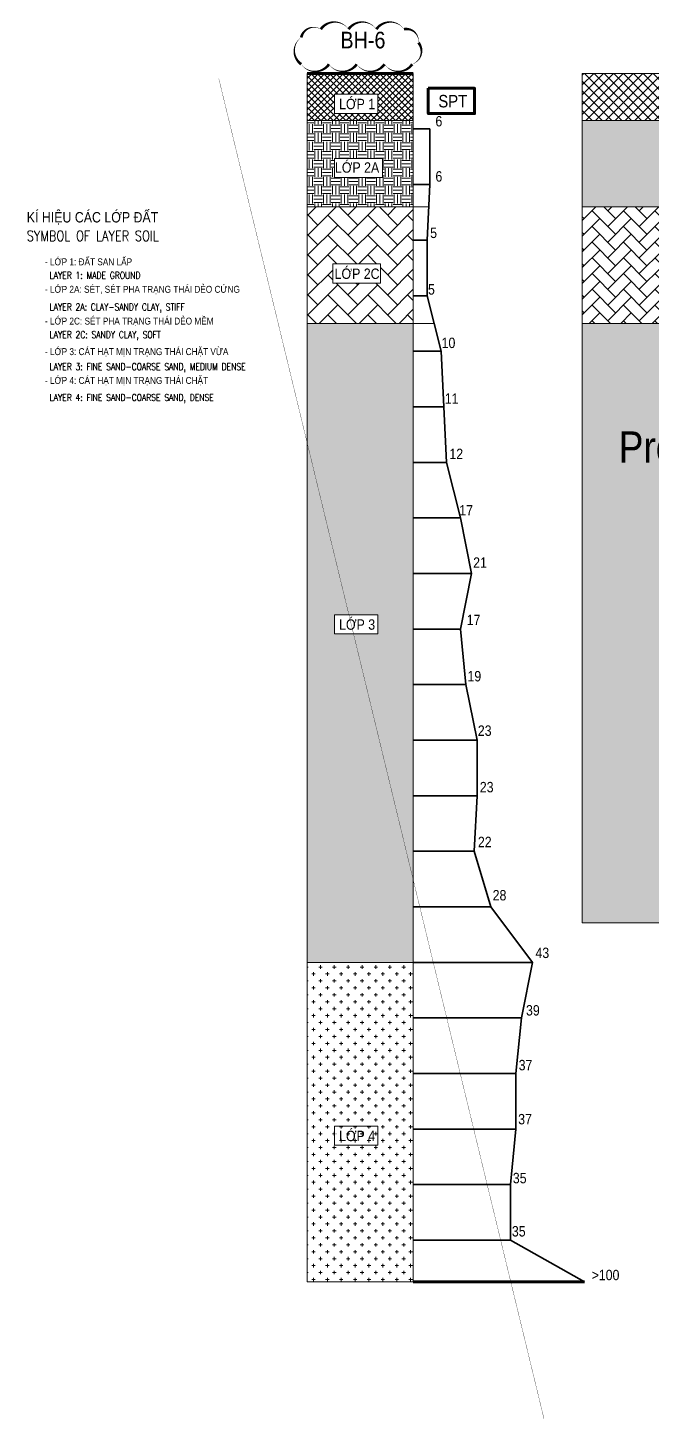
# Model space of a CAD drawing. Header units: millimetres. Extents: x -383953 to 676589, y -101685 to 196247.
# Drawn here: x 232737 to 255201, y -100115 to -50029 of the extents above; entities that cross this region are included whole.
import ezdxf
from ezdxf.enums import TextEntityAlignment as Align

# ---------------------------------------------------------------- set-up
doc = ezdxf.new("R2010")
doc.units = ezdxf.units.MM
for name, color, linetype, lineweight in [('NDC_S_CONTINUOUS', 3, 'Continuous', 20), ('NDC_S_DIM', 1, 'Continuous', 15), ('NDC_S_ENG TEXT', 2, 'Continuous', 20), ('NDC_S_FOUNDATION NAME', 7, 'Continuous', 20), ('NDC_S_HATCH MATERIAL', 8, 'Continuous', 13), ('NDC_S_LEVEL TEXT', 7, 'Continuous', 20), ('NDC_S_REBAR', 4, 'Continuous', 35), ('NDC_S_VN TEXT', 7, 'Continuous', 20), ('NDC_S_VN TITLE', 6, 'Continuous', 35)]:
    doc.layers.add(name, color=color, linetype=linetype, lineweight=lineweight)
doc.styles.add('NDC_ARIAL', font='arial.ttf', dxfattribs={"width": 0.85})
doc.styles.add('NDC_EN TXT', font='romans.shx', dxfattribs={"width": 0.8})

msp = doc.modelspace()

# ---------------------------------------------------------------- hatches: boundary and pattern name
at = {"layer": 'NDC_S_HATCH MATERIAL'}
h = msp.add_hatch(dxfattribs=at)
h.set_pattern_fill('ANSI37', color=256, scale=50)
h.set_pattern_definition([(45, (413814.5, 214793.23), (-112.2532, 112.2532), []), (135, (413814.5, 214793.23), (-112.2532, -112.2532), [])])
h.paths.add_polyline_path([(242803.4, -51671.3), (242803.4, -53371.3), (246627, -53371.3), (246627, -51671.3)])
h.paths.add_polyline_path([(243788.8, -52417.7), (245345.6, -52417.7), (245345.6, -53110.5), (243788.8, -53110.5)], flags=16)
h.paths.add_polyline_path([(243835.5, -53082.8), (245371.4, -53082.8), (245371.4, -52368.8), (243835.5, -52368.8)], flags=24)
h = msp.add_hatch(dxfattribs=at)
h.set_pattern_fill('ANSI37', color=256, scale=2000)
h.set_pattern_definition([(45, (307939.66, -984337.63), (-176.776695, 176.776695), []), (135, (307939.66, -984337.63), (-176.776695, -176.776695), [])])
h.paths.add_polyline_path([(276373.9, -51671.3), (252717.2, -51671.3), (252717.2, -53371.3), (276373.9, -53371.3)])
h = msp.add_hatch(dxfattribs=at)
h.set_pattern_fill('EARTH', color=256, scale=50, angle=90)
h.set_pattern_definition([(90, (413814.5, 214793.23), (-317.5, 317.5), [317.5, -317.5]), (90, (413695.44, 214793.23), (-317.5, 317.5), [317.5, -317.5]), (90, (413576.38, 214793.23), (-317.5, 317.5), [317.5, -317.5]), (180, (413536.7, 214832.9), (-317.5, -317.5), [317.5, -317.5]), (180, (413536.7, 214951.98), (-317.5, -317.5), [317.5, -317.5]), (180, (413536.7, 215071.04), (-317.5, -317.5), [317.5, -317.5])])
h.paths.add_polyline_path([(242803.4, -53371.3), (242803.4, -56471.3), (246627, -56471.3), (246627, -53371.3)])
h.paths.add_polyline_path([(245514.2, -54729.7), (245514.2, -55422.4), (243788.8, -55422.4), (243788.8, -54729.7)], flags=16)
h.paths.add_polyline_path([(243686.7, -55368), (245520.2, -55368), (245520.2, -54654), (243686.7, -54654)], flags=24)
h = msp.add_hatch(dxfattribs=at)
h.set_pattern_fill('EARTH', color=256, scale=1500, angle=90)
h.set_pattern_definition([(90, (307939.66, -984337.63), (-375, 375), [375, -375]), (90, (307799.04, -984337.63), (-375, 375), [375, -375]), (90, (307658.4, -984337.63), (-375, 375), [375, -375]), (180, (307611.54, -984290.75), (-375, -375), [375, -375]), (180, (307611.54, -984150.13), (-375, -375), [375, -375]), (180, (307611.54, -984009.5), (-375, -375), [375, -375])])
h.paths.add_polyline_path([(276373.9, -53371.3), (252717.2, -53371.3), (252717.2, -56471.3), (276373.9, -56471.3)])
h = msp.add_hatch(dxfattribs=at)
h.set_pattern_fill('AR-HBONE', color=256, scale=5)
h.set_pattern_definition([(45, (413814.5, 214793.23), (0, 718.4205), [1524, -508]), (135, (414173.7, 215152.44), (7e-14, 718.4205), [1524, -508])])
h.paths.add_polyline_path([(242803.4, -56471.3), (242803.5, -60671.3), (246627, -60671.3), (246627, -56471.3)])
h.paths.add_polyline_path([(245442.8, -58527.1), (245442.8, -59219.9), (243723.4, -59219.9), (243723.4, -58527.1)], flags=16)
h.paths.add_polyline_path([(243674.7, -59192.2), (245532.2, -59192.2), (245532.2, -58478.2), (243674.7, -58478.2)], flags=24)
h = msp.add_hatch(dxfattribs=at)
h.set_pattern_fill('AR-HBONE', color=256, scale=100)
h.set_pattern_definition([(45, (307939.66, -984337.63), (0, 565.68542), [1200, -400]), (135, (308222.5, -984054.8), (4e-14, 565.68542), [1200, -400])])
h.paths.add_polyline_path([(276373.9, -56471.3), (252717.2, -56471.3), (252717.2, -60671.3), (276373.9, -60671.3)])
h = msp.add_hatch(dxfattribs=at)
h.set_pattern_fill('AR-SAND', color=256, scale=100)
h.set_pattern_definition([(37.5, (837968.73, -667588.48), (-6.299336, 192.682377), [0, -152, 0, -170, 0, -162.5]), (7.5, (837968.73, -667588.48), (176.97767, 282.21461), [0, -82, 0, -137, 0, -52.5]), (327.5, (837845.73, -667588.48), (311.414186, 0.565905), [0, -50, 0, -180, 0, -235]), (317.5, (837845.73, -667588.48), (300.61266, 87.76756), [0, -25, 0, -118, 0, -135])])
h.paths.add_polyline_path([(246627, -60671.3), (242803.4, -60671.3), (242803.4, -83671.3), (246627, -83671.3)])
h.paths.add_polyline_path([(245345.6, -71155.9), (245345.6, -71848.6), (243788.8, -71848.6), (243788.8, -71155.9)], flags=16)
h = msp.add_hatch(dxfattribs=at)
h.set_pattern_fill('AR-SAND', color=256, scale=15)
h.set_pattern_definition([(37.5, (250505.2, 207001.9), (-24.0005, 734.1199), [0, -579.12, 0, -647.7, 0, -619.125]), (7.5, (250505.2, 207001.9), (674.285, 1075.2377), [0, -312.42, 0, -521.97, 0, -200.025]), (327.5, (250036.55, 207001.9), (1186.4886, 2.1558), [0, -190.5, 0, -685.8, 0, -895.35]), (317.5, (250036.5, 207001.9), (1145.3347, 334.394), [0, -95.25, 0, -449.58, 0, -514.35])])
h.paths.add_polyline_path([(276373.9, -60671.3), (252717.2, -60671.3), (252717.2, -82242.2), (289173.9, -82242.2), (289173.9, -67971.3), (277173.9, -67971.3), (277173.9, -79671.3), (276373.9, -79671.3)])
h.paths.add_polyline_path([(282189, -69396.8), (283367.1, -69396.8), (283367.1, -68624.1), (282189, -68624.1)], flags=24)
h.paths.add_polyline_path([(275419.6, -66380), (275419.6, -64954.3), (274646.9, -64954.3), (274646.9, -66380)], flags=24)
h.paths.add_polyline_path([(278892.7, -69396.8), (280070.8, -69396.8), (280070.8, -68624.1), (278892.7, -68624.1)], flags=24)
h = msp.add_hatch(dxfattribs=at)
h.set_pattern_fill('CROSS', color=256, scale=1000)
h.set_pattern_definition([(0, (837968.73, -667588.48), (250, 250), [125, -375]), (90, (838031.23, -667650.98), (-250, 250), [125, -375])])
h.paths.add_polyline_path([(246627, -83671.3), (242803.4, -83671.3), (242803.4, -95171.3), (246627, -95171.3)])
h.paths.add_polyline_path([(245345.6, -89564.3), (245345.6, -90257.1), (243788.8, -90257.1), (243788.8, -89564.3)], flags=16)
h.paths.add_polyline_path([(243835.5, -90229.4), (245371.4, -90229.4), (245371.4, -89515.4), (243835.5, -89515.4)], flags=16)

# ---------------------------------------------------------------- linework, layer by layer
at = {"layer": 'NDC_S_CONTINUOUS'}
for p, q in [((242804, -94871.2), (242803.4, -51671.2)), ((242803.4, -95171.3), (242803.4, -51671.2)), ((242803.4, -95171.2), (242803.4, -51671.2)), ((246627, -95171.3), (246627, -51671.3)), ((276373.9, -51671.3), (252717.2, -51671.3)), ((252717.2, -51671.3), (252717.2, -82242.2)), ((246627, -53371.3), (242803.4, -53371.3)), ((252717.2, -53371.3), (276373.9, -53371.3)), ((246627, -56471.3), (242803.4, -56471.3)), ((246627, -56471.3), (242803.4, -56471.3)), ((252717.2, -56471.3), (276373.9, -56471.3)), ((246627, -60671.3), (242803.4, -60671.3)), ((246627, -60671.3), (242803.4, -60671.3)), ((252717.2, -60671.3), (276373.9, -60671.3)), ((252717.2, -82242.2), (289173.9, -82242.2)), ((246627, -83671.3), (242803.4, -83671.3)), ((246627, -95171.3), (242803.4, -95171.3))]:
    msp.add_line(p, q, dxfattribs=at)
at = {"layer": 'NDC_S_CONTINUOUS', "lineweight": 100}
for p, q in [((242803.4, -51671.2), (246627, -51671.3)), ((246627, -95171.3), (252802, -95171.3))]:
    msp.add_line(p, q, dxfattribs=at)
msp.add_lwpolyline([(247168.1, -52206.9), (248838.5, -52206.9), (248838.5, -53118.9), (247168.1, -53118.9)], close=True, dxfattribs=at)
at = {"layer": 'NDC_S_DIM'}
msp.add_lwpolyline([(242590, -51340, 0, 100, 0.5205671), (243590, -51340, 0, 100, 0.5205671), (244590, -51340, 0, 100, 0.5205671), (245590, -51340, 0, 100, 0.5205671), (246590, -51340, 0, 100, 0.5205671), (246812.6, -50562.6, 0, 100, 0.5205671), (246294.5, -50080.7, 0, 100, 0.5205671), (245294.5, -50080.7, 0, 100, 0.5205671), (244294.5, -50080.7, 0, 100, 0.5205671), (243294.5, -50080.7, 0, 100, 0.5205671), (242590, -50376.2, 0, 100, 0.5205671)], format="xyseb", close=True, dxfattribs=at)
at = {"layer": 'NDC_S_DIM', "ltscale": 100, "const_width": 10}
msp.add_lwpolyline([(239620, -51860), (251340, -100110)], dxfattribs=at)
at = {"layer": 'NDC_S_DIM'}
for points in [[(243788.8, -52417.7), (245345.6, -52417.7), (245345.6, -53110.5), (243788.8, -53110.5)], [(243788.8, -54729.7), (245514.2, -54729.7), (245514.2, -55422.4), (243788.8, -55422.4)], [(243723.4, -58527.1), (245442.8, -58527.1), (245442.8, -59219.9), (243723.4, -59219.9)], [(243788.8, -71155.9), (245345.6, -71155.9), (245345.6, -71848.6), (243788.8, -71848.6)], [(243788.8, -89564.3), (245345.6, -89564.3), (245345.6, -90257.1), (243788.8, -90257.1)]]:
    msp.add_lwpolyline(points, close=True, dxfattribs=at)
at = {"layer": 'NDC_S_ENG TEXT', "color": 1}
for p, q in [((246627, -56471.3), (247187, -56471.3)), ((246627, -60671.3), (247377, -60671.3))]:
    msp.add_line(p, q, dxfattribs=at)
at = {"layer": 'NDC_S_REBAR', "color": 3}
for p, q in [((246627, -53671.3), (247227, -53671.3)), ((247227, -53671.3), (247227, -55671.3)), ((246627, -55671.3), (247227, -55671.3)), ((247227, -55671.3), (247127, -57671.3)), ((246627, -57671.3), (247127, -57671.3)), ((247127, -57671.3), (247127, -59671.3)), ((246627, -59671.3), (247127, -59671.3)), ((247127, -59671.3), (247627, -61671.3)), ((246627, -61671.3), (247627, -61671.3)), ((247627, -61671.3), (247727, -63671.3)), ((246627, -63671.3), (247727, -63671.3)), ((247727, -63671.3), (247827, -65671.3)), ((246627, -65671.3), (247827, -65671.3)), ((247827, -65671.3), (248327, -67671.3)), ((246627, -67671.3), (248327, -67671.3)), ((248327, -67671.3), (248727, -69671.3)), ((246627, -69671.3), (248727, -69671.3)), ((248727, -69671.3), (248327, -71671.3)), ((246627, -71671.3), (248327, -71671.3)), ((248327, -71671.3), (248527, -73671.3)), ((246627, -73671.3), (248527, -73671.3)), ((248527, -73671.3), (248927, -75671.3)), ((246627, -75671.3), (248927, -75671.3)), ((248927, -75671.3), (248927, -77671.3)), ((246627, -77671.3), (248927, -77671.3)), ((248927, -77671.3), (248827, -79671.3)), ((246627, -79671.3), (248827, -79671.3)), ((248827, -79671.3), (249427, -81671.3)), ((246627, -81671.3), (249427, -81671.3)), ((249427, -81671.3), (250927, -83671.3)), ((246627, -83671.3), (250927, -83671.3)), ((250927, -83671.3), (250527, -85671.3)), ((246627, -85671.3), (250527, -85671.3)), ((250527, -85671.3), (250327, -87671.3)), ((246627, -87671.3), (250327, -87671.3)), ((250327, -87671.3), (250327, -89671.3)), ((246627, -89671.3), (250327, -89671.3)), ((250327, -89671.3), (250127, -91671.3)), ((246627, -91671.3), (250127, -91671.3)), ((250127, -91671.3), (250127, -93671.3)), ((246627, -93671.3), (250127, -93671.3)), ((250127, -93671.3), (252802, -95171.3))]:
    msp.add_line(p, q, dxfattribs=at)

# ---------------------------------------------------------------- texts
at = {"layer": 'NDC_S_FOUNDATION NAME', "style": 'NDC_ARIAL', "width": 0.85}
msp.add_text('SPT', height=450, dxfattribs=at).set_placement((248049.9, -52669), align=Align.MIDDLE)
at = {"layer": 'NDC_S_LEVEL TEXT', "style": 'NDC_ARIAL', "width": 0.85}
for s, p in [('6', (247549.1, -53390.4)), ('6', (247549.1, -55377.5)), ('5', (247360.1, -57412.6)), ('5', (247281.1, -59447)), ('10', (247896.4, -61369.9)), ('11', (248009.1, -63376.5)), ('12', (248175.3, -65364.7)), ('17', (248533, -67396.1)), ('21', (249032, -69277.9)), ('17', (248800, -71344.6)), ('19', (248828, -73369.1)), ('23', (249200.6, -75330.1)), ('23', (249272.7, -77362.5)), ('22', (249203.1, -79335.4)), ('28', (249735.6, -81253.6)), ('43', (251278.2, -83328.1)), ('39', (250936.9, -85396.7)), ('37', (250671.8, -87368.4)), ('37', (250655.6, -89315.5)), ('35', (250461.5, -91435.7)), ('35', (250428.2, -93351.3)), ('>100', (253553.8, -94925))]:
    msp.add_text(s, height=375, dxfattribs=at).set_placement(p, align=Align.MIDDLE)
at = {"layer": 'NDC_S_VN TEXT'}
for s, height, style, width, p in [('KÍ HIỆU CÁC LỚP ĐẤT', 375, 'NDC_ARIAL', 0.85, (232700.6, -56848.4)), ('SYMBOL OF LAYER SOIL', 375, 'NDC_EN TXT', 0.8, (232700.6, -57520.5)), ('- LỚP 1: ĐẤT SAN LẤP', 250, 'NDC_ARIAL', 0.85, (233355.3, -58453)), ('LAYER 1: MADE GROUND', 250, 'NDC_EN TXT', 0.8, (233524.2, -58943.9)), ('- LỚP 2A: SÉT, SÉT PHA TRẠNG THÁI DẺO CỨNG', 250, 'NDC_ARIAL', 0.85, (233355.3, -59442.1)), ('LAYER 2A: CLAY-SANDY CLAY, STIFF', 250, 'NDC_EN TXT', 0.8, (233524.2, -60077.7)), ('- LỚP 2C: SÉT PHA TRẠNG THÁI DẺO MỀM', 250, 'NDC_ARIAL', 0.85, (233355.3, -60586.4)), ('LAYER 2C: SANDY CLAY, SOFT', 250, 'NDC_EN TXT', 0.8, (233524.2, -61071.7)), ('- LỚP 3: CÁT HẠT MỊN TRẠNG THÁI CHẶT VỪA', 250, 'NDC_ARIAL', 0.85, (233355.3, -61685.8)), ('LAYER 3: FINE SAND-COARSE SAND, MEDIUM DENSE', 250, 'NDC_EN TXT', 0.8, (233524.2, -62228.3)), ('- LỚP 4: CÁT HẠT MỊN TRẠNG THÁI CHẶT ', 250, 'NDC_ARIAL', 0.85, (233355.3, -62723.1)), ('LAYER 4: FINE SAND-COARSE SAND, DENSE', 250, 'NDC_EN TXT', 0.8, (233524.2, -63336.9)), ('Propose to keep 1 anchor layer', 1125, 'NDC_ARIAL', 0.85, (254030, -65120))]:
    msp.add_text(s, height=height, dxfattribs=dict(at, style=style, width=width)).set_placement(p, align=Align.MIDDLE_LEFT)
at = {"layer": 'NDC_S_VN TITLE', "style": 'NDC_ARIAL', "width": 0.85}
for s, height, p in [('BH-6', 600, (244812.6, -50469.9)), ('LỚP 1', 375, (244603.4, -52725.8)), ('LỚP 2A', 375, (244603.4, -55011)), ('LỚP 2C', 375, (244603.4, -58835.2)), ('LỚP 3', 375, (244603.4, -71463.9)), ('LỚP 4', 375, (244603.4, -89872.4))]:
    msp.add_text(s, height=height, dxfattribs=at).set_placement(p, align=Align.MIDDLE)

doc.saveas('drawing.dxf')
